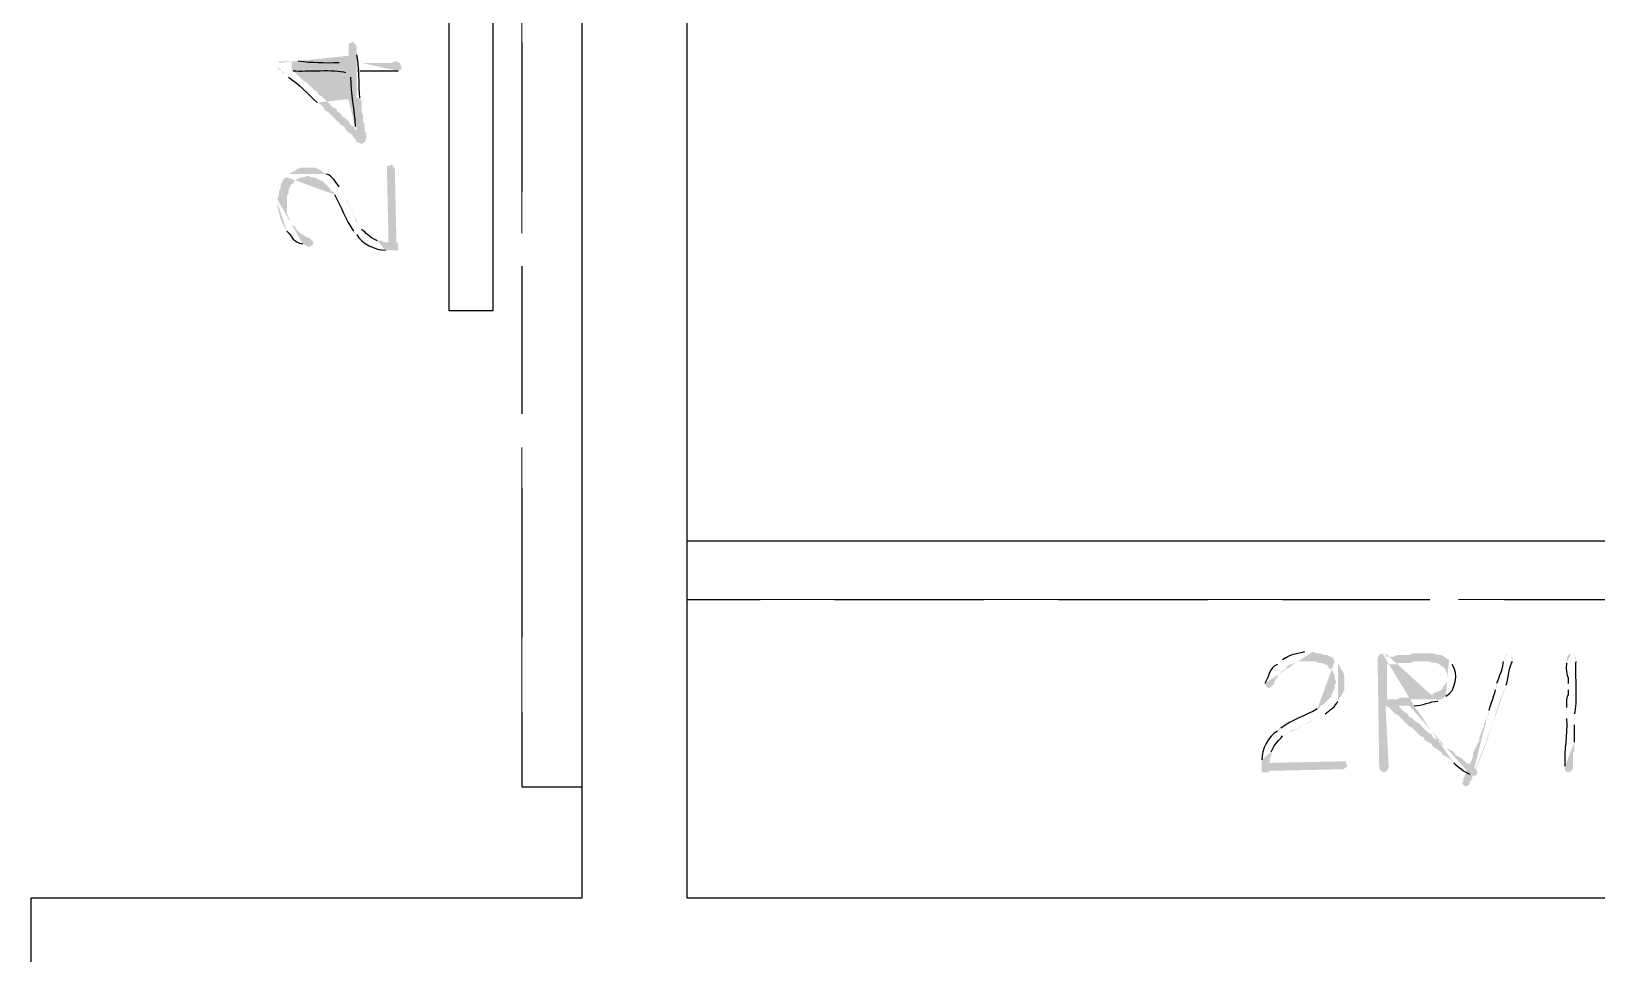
# Model space of a CAD drawing. Header units: inches. Extents: x -167 to 6071, y -6287 to -2731.
# Drawn here: x 704.9 to 757.5, y -6050.5 to -6019.5 of the extents above; entities that cross this region are included whole.
import ezdxf

# ---------------------------------------------------------------- set-up
doc = ezdxf.new("R2010")
doc.units = ezdxf.units.IN
doc.header["$LTSCALE"] = 96
doc.header["$MEASUREMENT"] = 0
doc.linetypes.add('Dash', pattern=[0.225, 0.15, -0.075])
doc.layers.add('Doors', color=5, linetype='Continuous', lineweight=9)
doc.layers.add('Furniture', color=7, linetype='Continuous', lineweight=5, true_color=0x994d00)
doc.layers.add('PDF_Geometry', color=7, linetype='Continuous', true_color=0x4a4a4a)
doc.layers.add('PDF_Solid Fills', color=7, linetype='Continuous')

msp = doc.modelspace()

# ---------------------------------------------------------------- hatches: boundary and pattern name
at = {"layer": 'PDF_Solid Fills', "transparency": 33554559}
h = msp.add_hatch(color=256, dxfattribs=at)
h.paths.add_polyline_path([(713.183, -6020.629), (713.237, -6020.735), (713.343, -6020.789), (713.343, -6020.842), (713.45, -6020.895), (713.557, -6021.002)], flags=0)
h.paths.add_polyline_path([(714.517, -6021.855), (714.623, -6021.909), (714.73, -6022.015), (714.783, -6022.122), (714.89, -6022.175), (714.997, -6022.282), (715.05, -6022.335), (715.157, -6022.442), (715.21, -6022.495), (715.317, -6022.602), (715.423, -6022.655), (715.477, -6022.762), (715.583, -6022.869), (715.69, -6022.922), (715.743, -6023.029), (715.797, -6023.082), (715.85, -6023.189), (715.903, -6023.189), (716.01, -6023.242), (716.117, -6023.189), (716.17, -6023.029), (716.17, -6022.869), (716.117, -6022.815), (716.117, -6022.602), (716.063, -6022.495), (716.063, -6022.282), (716.01, -6022.175), (716.01, -6021.802), (715.957, -6021.695)], flags=0)
h.paths.add_polyline_path([(715.85, -6020.255), (715.85, -6019.989), (715.85, -6022.762), (715.797, -6022.762), (715.743, -6022.655), (715.637, -6022.602), (715.583, -6022.495), (715.477, -6022.389), (715.37, -6022.335), (715.317, -6022.229), (715.21, -6022.175), (715.157, -6022.069), (715.05, -6022.015), (714.943, -6021.909), (714.89, -6021.855), (714.677, -6021.642), (714.57, -6021.589), (714.517, -6021.482), (714.41, -6021.429), (714.303, -6021.322), (714.25, -6021.269), (714.143, -6021.162), (714.037, -6021.109), (713.93, -6021.002), (713.877, -6020.949), (713.77, -6020.842), (713.663, -6020.789), (713.663, -6020.469), (713.237, -6020.469), (713.237, -6020.522)], flags=0)
h = msp.add_hatch(color=256, dxfattribs=at)
h.paths.add_polyline_path([(713.663, -6020.469), (713.663, -6020.789), (713.717, -6020.789)], flags=0)
h.paths.add_polyline_path([(715.477, -6020.842), (715.637, -6020.842), (715.637, -6021.002)], flags=0)
h.paths.add_polyline_path([(715.797, -6022.655), (715.85, -6022.762), (715.85, -6019.989), (715.797, -6019.882), (715.743, -6019.829), (715.69, -6019.829), (715.583, -6019.882), (715.583, -6020.522), (715.263, -6020.522)], flags=0)
h.paths.add_polyline_path([(713.877, -6020.469), (713.77, -6020.469)], flags=0)
h = msp.add_hatch(color=256, dxfattribs=at)
h.paths.add_polyline_path([(715.903, -6020.522), (715.903, -6020.789), (715.957, -6020.789)], flags=0)
h.paths.add_polyline_path([(717.237, -6020.789), (717.343, -6020.735), (717.343, -6020.629), (717.29, -6020.522), (717.13, -6020.469), (717.023, -6020.522), (716.01, -6020.522)], flags=0)
h = msp.add_hatch(color=256, dxfattribs=at)
h.paths.add_polyline_path([(713.503, -6024.362), (713.503, -6025.215), (713.503, -6025.002), (713.557, -6024.895), (713.557, -6024.789), (713.61, -6024.682), (713.663, -6024.575), (713.717, -6024.575), (713.77, -6024.469), (713.877, -6024.415), (713.983, -6024.362), (714.09, -6024.362), (714.197, -6024.309), (714.303, -6024.362), (714.41, -6024.362), (714.517, -6024.415), (714.623, -6024.469), (714.677, -6024.469), (714.783, -6024.575), (714.837, -6024.629), (714.943, -6024.735), (714.997, -6024.842), (715.05, -6024.842), (715.103, -6024.949)], flags=0)
h.paths.add_polyline_path([(715.743, -6026.175), (715.743, -6026.229), (715.85, -6026.282)], flags=0)
h.paths.add_polyline_path([(716.81, -6026.815), (716.917, -6026.815), (716.917, -6026.549), (716.81, -6026.549), (716.65, -6026.495), (716.543, -6026.495)], flags=0)
h.paths.add_polyline_path([(716.01, -6026.122), (715.957, -6026.015), (715.903, -6025.909), (715.797, -6025.802), (715.797, -6025.695), (715.743, -6025.589), (715.69, -6025.482), (715.637, -6025.429), (715.583, -6025.269), (715.53, -6025.162), (715.423, -6025.002), (715.37, -6024.895), (715.317, -6024.789), (715.263, -6024.682)], flags=0)
h.paths.add_polyline_path([(714.837, -6024.255), (714.73, -6024.202), (714.677, -6024.149), (714.463, -6024.042), (713.983, -6024.042), (713.823, -6024.095), (713.77, -6024.149), (713.663, -6024.202), (713.557, -6024.255)], flags=0)
for points in [[(716.863, -6024.095), (716.917, -6026.549), (716.917, -6026.815), (717.237, -6026.815), (717.237, -6026.602), (717.183, -6026.549), (717.13, -6024.149), (717.13, -6024.095), (717.077, -6023.989), (717.023, -6023.935), (716.917, -6023.989), (716.863, -6023.989)], [(751.743, -6040.362), (751.317, -6040.362), (751.21, -6040.415), (750.837, -6040.415), (750.677, -6040.469), (750.41, -6040.469), (752.437, -6040.522), (752.383, -6040.469), (752.277, -6040.415), (752.17, -6040.415), (752.01, -6040.362), (751.903, -6040.362)], [(748.97, -6043.989), (746.517, -6044.042), (746.25, -6044.042), (746.25, -6044.362), (746.463, -6044.362), (746.517, -6044.309), (748.917, -6044.255), (748.97, -6044.255), (749.077, -6044.202), (749.13, -6044.149), (749.077, -6044.042), (749.077, -6043.989)]]:
    msp.add_hatch(color=256, dxfattribs=at).paths.add_polyline_path(points)
h = msp.add_hatch(color=256, dxfattribs=at)
h.paths.add_polyline_path([(713.183, -6025.215, 0.133918), (713.503, -6026.175)], flags=0)
h.paths.add_polyline_path([(714.037, -6026.602), (714.25, -6026.709), (714.357, -6026.655), (714.41, -6026.549), (714.357, -6026.495), (714.25, -6026.389), (714.197, -6026.389), (714.09, -6026.335), (714.037, -6026.282), (713.983, -6026.282), (713.93, -6026.229), (713.823, -6026.122), (713.77, -6026.015), (713.663, -6025.962), (713.61, -6025.855), (713.61, -6025.802), (713.557, -6025.695), (713.503, -6025.589), (713.503, -6024.362), (713.397, -6024.415), (713.343, -6024.522), (713.29, -6024.629), (713.29, -6024.735), (713.237, -6024.842), (713.237, -6024.949), (713.183, -6025.109)], flags=0)
h = msp.add_hatch(color=256, dxfattribs=at)
h.paths.add_polyline_path([(748.703, -6040.629), (747.85, -6040.629), (748.063, -6040.629), (748.17, -6040.682), (748.277, -6040.682), (748.49, -6040.789), (748.49, -6040.842), (748.597, -6040.895), (748.65, -6041.002), (748.703, -6041.109), (748.703, -6041.215), (748.757, -6041.322), (748.703, -6041.429), (748.703, -6041.535), (748.65, -6041.642), (748.597, -6041.749), (748.597, -6041.802), (748.49, -6041.909), (748.437, -6041.962), (748.33, -6042.069), (748.223, -6042.122), (748.223, -6042.175), (748.117, -6042.229)], flags=0)
h.paths.add_polyline_path([(746.89, -6042.869), (746.837, -6042.869), (746.783, -6042.975)], flags=0)
h.paths.add_polyline_path([(746.25, -6043.935), (746.25, -6044.042), (746.517, -6044.042), (746.517, -6043.935), (746.57, -6043.775), (746.57, -6043.669)], flags=0)
h.paths.add_polyline_path([(746.943, -6043.135), (747.05, -6043.082), (747.157, -6043.029), (747.263, -6042.922), (747.37, -6042.922), (747.477, -6042.869), (747.583, -6042.815), (747.637, -6042.762), (747.797, -6042.709), (747.903, -6042.655), (748.063, -6042.549), (748.383, -6042.389)], flags=0)
h.paths.add_polyline_path([(748.81, -6041.962), (748.863, -6041.855), (748.917, -6041.802), (748.97, -6041.695), (749.023, -6041.589), (749.023, -6041.109), (748.97, -6040.949), (748.917, -6040.895), (748.863, -6040.789), (748.81, -6040.682)], flags=0)
h = msp.add_hatch(color=256, dxfattribs=at)
h.paths.add_polyline_path([(747.85, -6040.309), (747.69, -6040.309)], flags=0)
h.paths.add_polyline_path([(746.943, -6040.575), (746.89, -6040.629), (746.783, -6040.735)], flags=0)
h.paths.add_polyline_path([(746.357, -6041.375), (746.41, -6041.482), (746.517, -6041.535), (746.677, -6041.375), (746.677, -6041.322), (746.73, -6041.215), (746.783, -6041.162), (746.783, -6041.109), (746.837, -6041.055), (746.943, -6040.949), (747.05, -6040.895), (747.103, -6040.789), (747.21, -6040.735), (747.263, -6040.735), (747.477, -6040.629), (748.703, -6040.629), (748.65, -6040.522), (748.437, -6040.415), (748.33, -6040.415), (748.223, -6040.362), (748.117, -6040.362), (747.957, -6040.309)], flags=0)
h = msp.add_hatch(color=256, dxfattribs=at)
h.paths.add_polyline_path([(750.303, -6040.362), (750.197, -6040.415), (750.143, -6040.522), (750.197, -6044.149), (750.197, -6044.202), (750.25, -6044.309), (750.357, -6044.362), (750.463, -6044.309), (750.517, -6044.202), (750.517, -6044.149), (750.41, -6042.122), (751.37, -6042.122)], flags=0)
h.paths.add_polyline_path([(752.17, -6041.962), (752.223, -6041.909), (750.463, -6041.909), (750.463, -6040.735), (750.73, -6040.735), (750.89, -6040.682), (751.263, -6040.682), (751.37, -6040.629), (751.743, -6040.629), (752.543, -6040.575), (752.437, -6040.522), (750.41, -6040.469), (750.41, -6040.362)], flags=0)
h = msp.add_hatch(color=256, dxfattribs=at)
h.paths.add_polyline_path([(752.543, -6040.575), (751.743, -6040.629), (751.85, -6040.629), (752.01, -6040.682), (752.117, -6040.682), (752.223, -6040.735), (752.277, -6040.789), (752.383, -6040.842), (752.437, -6040.949), (752.49, -6041.055), (752.49, -6041.269), (752.437, -6041.375), (752.383, -6041.429), (752.33, -6041.535), (752.277, -6041.589), (752.17, -6041.642), (752.01, -6041.695), (752.01, -6041.749), (751.85, -6041.749), (751.743, -6041.802), (751.53, -6041.802), (751.423, -6041.855), (750.89, -6041.855), (750.783, -6041.909), (750.463, -6041.909), (752.33, -6041.909), (752.33, -6041.855), (752.437, -6041.802)], flags=0)
h.paths.add_polyline_path([(752.65, -6040.735), (752.597, -6040.629)], flags=0)
h = msp.add_hatch(color=256, dxfattribs=at)
h.paths.add_polyline_path([(754.517, -6040.362), (754.463, -6040.415), (754.41, -6040.522), (754.357, -6040.629)], flags=0)
h.paths.add_polyline_path([(754.143, -6041.375), (754.143, -6041.482), (754.09, -6041.589)], flags=0)
h.paths.add_polyline_path([(753.877, -6042.282), (753.877, -6042.389), (753.823, -6042.495), (753.77, -6042.602), (753.717, -6042.709), (753.717, -6042.815), (753.663, -6042.922), (753.61, -6043.082), (753.557, -6043.189), (753.557, -6043.295), (753.503, -6043.402), (753.45, -6043.509), (753.397, -6043.615), (753.343, -6043.722), (753.343, -6043.829), (753.29, -6043.989), (753.183, -6044.149), (753.13, -6044.309), (753.077, -6044.469), (753.023, -6044.575), (753.023, -6044.682), (752.97, -6044.682), (753.023, -6044.789), (753.13, -6044.842), (753.183, -6044.789), (753.237, -6044.789), (753.237, -6044.682), (753.29, -6044.629)], flags=0)
h.paths.add_polyline_path([(753.29, -6044.629, 0.021773), (754.037, -6042.655)], flags=0)
h.paths.add_polyline_path([(754.463, -6041.429, 0.041027), (754.037, -6042.655)], flags=0)
h.paths.add_polyline_path([(754.677, -6040.629), (754.677, -6040.522), (754.623, -6040.415)], flags=0)
h = msp.add_hatch(color=256, dxfattribs=at)
h.paths.add_polyline_path([(756.65, -6040.362), (756.543, -6040.415), (756.49, -6040.575), (756.49, -6040.682)], flags=0)
h.paths.add_polyline_path([(756.543, -6041.375), (756.543, -6041.589)], flags=0)
h.paths.add_polyline_path([(756.49, -6042.175), (756.49, -6042.549)], flags=0)
h.paths.add_polyline_path([(756.437, -6044.149), (756.437, -6044.309), (756.543, -6044.362), (756.65, -6044.309), (756.703, -6044.255), (756.703, -6043.722), (756.757, -6043.615), (756.757, -6043.349)], flags=0)
h.paths.add_polyline_path([(756.757, -6042.762), (756.757, -6042.389)], flags=0)
h.paths.add_polyline_path([(756.81, -6040.629), (756.81, -6040.522), (756.757, -6040.415)], flags=0)
h = msp.add_hatch(color=256, dxfattribs=at)
h.paths.add_polyline_path([(751.37, -6042.122), (750.41, -6042.122), (750.517, -6042.175), (750.623, -6042.282), (750.73, -6042.389), (750.837, -6042.442), (751.05, -6042.655), (751.103, -6042.709), (751.21, -6042.815), (751.317, -6042.869), (751.423, -6042.975), (751.477, -6043.029), (751.583, -6043.135), (751.69, -6043.189), (751.743, -6043.295), (751.85, -6043.349), (751.957, -6043.402), (752.01, -6043.509), (752.117, -6043.562), (752.17, -6043.615), (752.277, -6043.669), (752.33, -6043.775), (752.543, -6043.882), (752.703, -6044.042)], flags=0)
h.paths.add_polyline_path([(753.237, -6044.415), (753.29, -6044.469), (753.45, -6044.469), (753.503, -6044.362), (753.45, -6044.255), (753.343, -6044.202), (753.237, -6044.095), (753.13, -6044.042), (753.023, -6043.935), (752.97, -6043.882), (752.757, -6043.775), (752.703, -6043.669), (752.49, -6043.562), (752.383, -6043.455), (752.277, -6043.402), (752.223, -6043.295), (752.01, -6043.189), (751.957, -6043.082), (751.85, -6043.029), (751.53, -6042.709), (751.423, -6042.655), (751.317, -6042.549), (751.21, -6042.495), (751.157, -6042.389), (751.05, -6042.335), (750.837, -6042.122), (751.21, -6042.122)], flags=0)

# ---------------------------------------------------------------- linework, layer by layer
at = {"layer": 'Doors', "linetype": 'Dash', "ltscale": 0.25, "transparency": 33554687}
msp.add_lwpolyline([(721.397, -5984.842), (721.397, -6044.842), (723.423, -6044.842), (723.423, -5984.842)], close=True, dxfattribs=at)
at = {"layer": 'Doors', "transparency": 33554687}
msp.add_lwpolyline([(720.437, -6000.842), (718.943, -6000.842), (718.943, -6028.842), (720.437, -6028.842)], close=True, dxfattribs=at)
at = {"layer": 'Furniture'}
msp.add_lwpolyline([(726.943, -6036.575), (774.943, -6036.575), (774.943, -5973.109), (726.943, -5973.109)], dxfattribs=at)
at = {"layer": 'Furniture', "linetype": 'Dash', "ltscale": 0.4, "transparency": 33554687}
msp.add_lwpolyline([(726.943, -6038.549), (786.943, -6038.549)], dxfattribs=at)
at = {"layer": 'PDF_Geometry', "color": 7}
msp.add_lwpolyline([(796.917, -5961.109), (796.917, -6048.575), (856.917, -6048.575), (856.917, -6018.815), (860.437, -6018.815), (860.437, -6048.575), (878.943, -6048.575), (878.943, -6052.042), (791.903, -6052.042), (704.917, -6052.042), (704.917, -6048.575), (723.423, -6048.575), (723.423, -6018.815), (726.943, -6018.815), (726.943, -6048.575), (786.943, -6048.575), (786.943, -5961.109)], dxfattribs=at)
at = {"layer": 'PDF_Geometry'}
for points in [[(726.943, -6036.575), (774.943, -6036.575), (774.943, -5973.109), (726.943, -5973.109)], [(721.397, -6019.829), (721.397, -6024.842)], [(723.423, -6024.842), (723.423, -6019.829)], [(721.397, -6027.349), (721.397, -6032.309)], [(723.423, -6032.309), (723.423, -6027.349)], [(721.397, -6034.815), (721.397, -6039.829)], [(723.423, -6039.829), (723.423, -6034.815)], [(726.943, -6038.549), (729.397, -6038.549)], [(731.903, -6038.549), (736.917, -6038.549)], [(739.423, -6038.549), (744.437, -6038.549)], [(746.943, -6038.549), (751.903, -6038.549)], [(754.41, -6038.549), (759.423, -6038.549)], [(721.397, -6042.335), (721.397, -6044.842), (723.423, -6044.842), (723.423, -6042.335)]]:
    msp.add_lwpolyline(points, dxfattribs=at)
msp.add_lwpolyline([(720.437, -6000.842), (718.943, -6000.842), (718.943, -6028.842), (720.437, -6028.842)], close=True, dxfattribs=at)
for points in [[(715.263, -6020.522), (714.71, -6020.531), (714.417, -6020.527), (713.877, -6020.469)], [(715.957, -6021.695), (715.918, -6021.331), (715.924, -6020.501), (715.85, -6020.255)], [(713.557, -6021.002), (713.906, -6021.249), (714.207, -6021.541), (714.517, -6021.855)], [(713.717, -6020.789), (714.169, -6020.818), (715.092, -6020.728), (715.477, -6020.842)], [(715.637, -6021.002), (715.647, -6021.564), (715.771, -6022.102), (715.797, -6022.655)], [(715.957, -6020.789), (716.383, -6020.789), (716.81, -6020.789), (717.237, -6020.789)], [(715.263, -6024.682), (715.141, -6024.53), (715.037, -6024.328), (714.837, -6024.255)], [(715.103, -6024.949), (715.327, -6025.344), (715.477, -6025.799), (715.743, -6026.175)], [(713.503, -6026.175), (713.702, -6026.366), (713.693, -6026.547), (714.037, -6026.602)], [(715.85, -6026.282), (715.998, -6026.6), (716.48, -6026.813), (716.81, -6026.815)], [(716.543, -6026.495), (716.21, -6026.366), (716.186, -6026.219), (716.01, -6026.122)]]:
    msp.add_open_spline(points, degree=3, dxfattribs=at)
at = {"layer": 'PDF_Geometry', "color": 7}
for points in [[(747.69, -6040.309), (747.298, -6040.423), (747.313, -6040.358), (746.943, -6040.575)], [(754.357, -6040.629), (754.375, -6040.798), (754.201, -6041.203), (754.143, -6041.375)], [(754.463, -6041.429), (754.521, -6041.287), (754.573, -6040.739), (754.677, -6040.629)], [(756.757, -6042.389), (756.873, -6042.071), (756.78, -6041.042), (756.81, -6040.629)], [(746.783, -6040.735), (746.477, -6040.843), (746.505, -6041.144), (746.357, -6041.375)], [(752.437, -6041.802), (752.774, -6041.623), (752.867, -6041.047), (752.65, -6040.735)], [(756.49, -6040.682), (756.451, -6041.244), (756.568, -6040.979), (756.543, -6041.375)], [(754.09, -6041.589), (754.03, -6041.899), (753.95, -6041.997), (753.877, -6042.282)], [(756.543, -6041.589), (756.565, -6041.926), (756.459, -6041.661), (756.49, -6042.175)], [(748.383, -6042.389), (748.535, -6042.266), (748.737, -6042.162), (748.81, -6041.962)], [(751.37, -6042.122), (751.649, -6042.116), (751.899, -6041.983), (752.17, -6041.962)], [(748.117, -6042.229), (747.721, -6042.452), (747.267, -6042.602), (746.89, -6042.869)], [(756.49, -6042.549), (756.524, -6043.171), (756.402, -6043.522), (756.437, -6044.149)], [(746.783, -6042.975), (746.465, -6043.122), (746.253, -6043.606), (746.25, -6043.935)], [(746.57, -6043.669), (746.7, -6043.335), (746.846, -6043.311), (746.943, -6043.135)], [(756.757, -6043.349), (756.757, -6043.153), (756.757, -6042.958), (756.757, -6042.762)], [(752.703, -6044.042), (752.819, -6044.153), (753.086, -6044.364), (753.237, -6044.415)]]:
    msp.add_open_spline(points, degree=3, dxfattribs=at)

doc.saveas('drawing.dxf')
